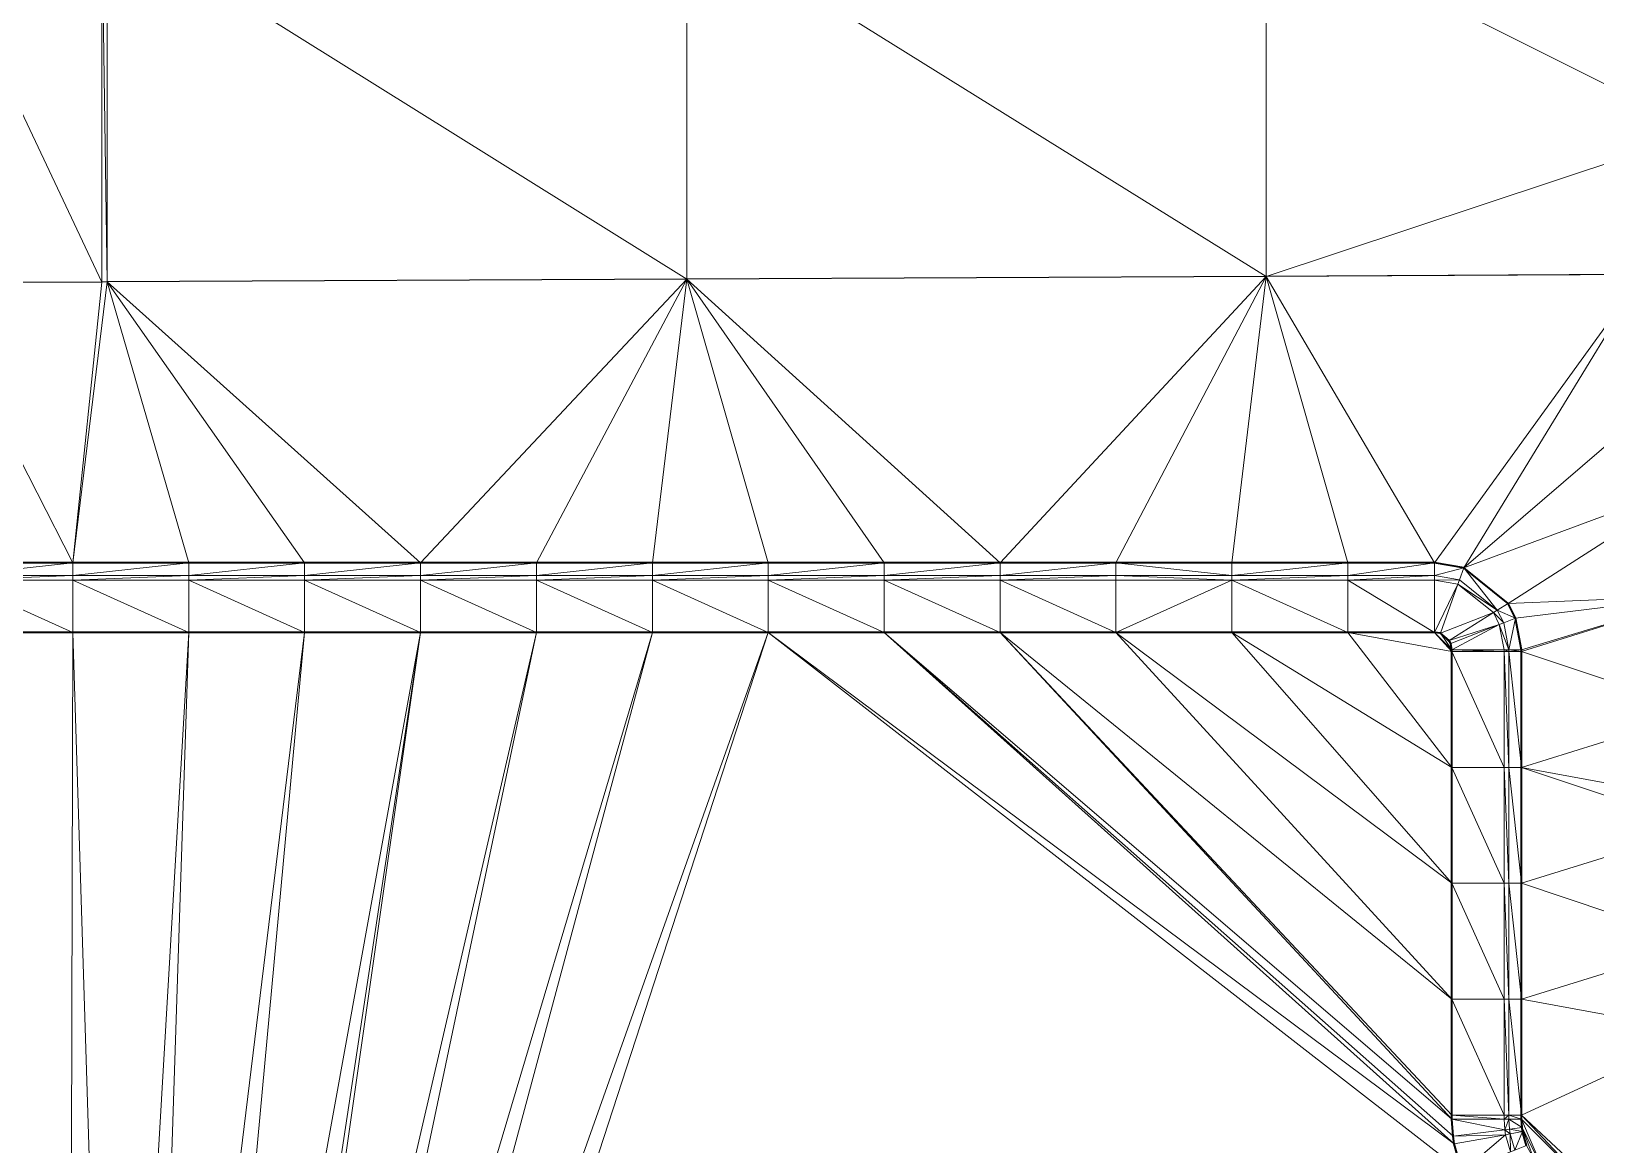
# Model space of a CAD drawing. Header units: metres. Extents: x 246428 to 246884, y 7418966 to 7419490.
# Drawn here: x 246703.22 to 246716.72, y 7419426.48 to 7419436.09 of the extents above; entities that cross this region are included whole.
import ezdxf

# ---------------------------------------------------------------- set-up
doc = ezdxf.new("R2010")
doc.units = ezdxf.units.M
doc.linetypes.add('blank name', pattern=[0])
doc.linetypes.add('HIDDEN', pattern=[9.525, 6.35, -3.175])
doc.layers.add('_12D_UNMAPPED', color=7, linetype='Continuous')
doc.layers.add('BATTER', color=250, linetype='HIDDEN', lineweight=25)
for name, color, linetype, lineweight, true_color in [('KERB_BACK', 7, 'Continuous', 35, 0x5fd2ff), ('KERB_LINE', 7, 'Continuous', 18, 0xb9b9b9), ('KERB_LIP', 7, 'Continuous', 35, 0x5fd2ff), ('KERB_TOP', 7, 'Continuous', 18, 0xb9b9b9)]:
    doc.layers.add(name, color=color, linetype=linetype, lineweight=lineweight, true_color=true_color)

msp = doc.modelspace()

# ---------------------------------------------------------------- linework, layer by layer
at = {"layer": '_12D_UNMAPPED', "color": 3, "linetype": 'blank name', "lineweight": 0}
for points in [[(246702.348, 7419437.071, 33.975), (246703.831, 7419437.075, 33.998), (246703.831, 7419433.927, 34.785)], [(246702.348, 7419437.071, 33.975), (246703.831, 7419433.927, 34.785), (246702.348, 7419433.92, 34.762)], [(246703.831, 7419437.075, 33.998), (246703.831, 7419437.075, 33.998), (246703.831, 7419433.927, 34.785)], [(246703.831, 7419437.075, 33.998), (246703.831, 7419433.927, 34.785), (246703.831, 7419433.927, 34.785)], [(246703.831, 7419437.075, 33.998), (246703.878, 7419433.928, 34.785), (246703.831, 7419433.927, 34.785)], [(246703.831, 7419437.075, 33.998), (246703.878, 7419437.075, 33.999), (246703.878, 7419433.928, 34.785)], [(246703.878, 7419437.075, 33.999), (246708.878, 7419437.087, 34.077), (246708.878, 7419433.952, 34.86)], [(246703.878, 7419437.075, 33.999), (246708.878, 7419433.952, 34.86), (246703.878, 7419433.928, 34.785)], [(246708.878, 7419437.087, 34.077), (246713.878, 7419437.099, 34.155), (246713.878, 7419433.976, 34.935)], [(246708.878, 7419433.952, 34.86), (246708.878, 7419437.087, 34.077), (246713.878, 7419433.976, 34.935)], [(246717.13, 7419437.107, 34.205), (246717.629, 7419435.222, 35.003), (246713.878, 7419437.099, 34.155)], [(246713.878, 7419437.099, 34.155), (246717.629, 7419435.222, 35.003), (246713.878, 7419433.976, 34.935)], [(246717.629, 7419435.222, 35.003), (246717.13, 7419433.992, 34.984), (246713.878, 7419433.976, 34.935)], [(246711.581, 7419431.505, 34.848), (246708.878, 7419433.952, 34.86), (246713.878, 7419433.976, 34.935)], [(246712.581, 7419431.505, 34.866), (246711.581, 7419431.505, 34.848), (246713.878, 7419433.976, 34.935)], [(246713.581, 7419431.505, 34.884), (246712.581, 7419431.505, 34.866), (246713.878, 7419433.976, 34.935)], [(246714.581, 7419431.505, 34.902), (246713.581, 7419431.505, 34.884), (246713.878, 7419433.976, 34.935)], [(246717.13, 7419433.992, 34.984), (246715.329, 7419431.505, 34.916), (246713.878, 7419433.976, 34.935)], [(246715.329, 7419431.505, 34.916), (246714.581, 7419431.505, 34.902), (246713.878, 7419433.976, 34.935)], [(246715.581, 7419431.462, 34.917), (246715.329, 7419431.505, 34.916), (246717.13, 7419433.992, 34.984)], [(246717.629, 7419433.222, 35.006), (246715.581, 7419431.462, 34.917), (246717.13, 7419433.992, 34.984)], [(246703.831, 7419433.927, 34.785), (246703.581, 7419431.505, 34.702), (246702.348, 7419433.92, 34.762)], [(246703.581, 7419431.505, 34.702), (246702.581, 7419431.505, 34.683), (246702.348, 7419433.92, 34.762)], [(246704.581, 7419431.505, 34.72), (246703.581, 7419431.505, 34.702), (246703.878, 7419433.928, 34.785)], [(246703.878, 7419433.928, 34.785), (246703.581, 7419431.505, 34.702), (246703.831, 7419433.927, 34.785)], [(246703.831, 7419433.927, 34.785), (246703.581, 7419431.505, 34.702), (246703.831, 7419433.927, 34.785)], [(246708.878, 7419433.952, 34.86), (246706.581, 7419431.505, 34.756), (246703.878, 7419433.928, 34.785)], [(246706.581, 7419431.505, 34.756), (246705.581, 7419431.505, 34.738), (246703.878, 7419433.928, 34.785)], [(246705.581, 7419431.505, 34.738), (246704.581, 7419431.505, 34.72), (246703.878, 7419433.928, 34.785)], [(246707.581, 7419431.505, 34.775), (246706.581, 7419431.505, 34.756), (246708.878, 7419433.952, 34.86)], [(246708.581, 7419431.505, 34.793), (246707.581, 7419431.505, 34.775), (246708.878, 7419433.952, 34.86)], [(246709.581, 7419431.505, 34.811), (246708.581, 7419431.505, 34.793), (246708.878, 7419433.952, 34.86)], [(246711.581, 7419431.505, 34.848), (246710.581, 7419431.505, 34.829), (246708.878, 7419433.952, 34.86)], [(246710.581, 7419431.505, 34.829), (246709.581, 7419431.505, 34.811), (246708.878, 7419433.952, 34.86)], [(246715.581, 7419431.462, 34.917), (246717.629, 7419433.222, 35.006), (246717.629, 7419432.222, 35.008)], [(246715.964, 7419431.155, 34.919), (246715.581, 7419431.462, 34.917), (246717.629, 7419432.222, 35.008)], [(246715.964, 7419431.155, 34.919), (246717.629, 7419432.222, 35.008), (246717.629, 7419431.222, 35.01)], [(246703.581, 7419431.395, 34.702), (246702.581, 7419431.395, 34.683), (246703.581, 7419431.505, 34.702)], [(246703.581, 7419431.505, 34.702), (246702.581, 7419431.395, 34.683), (246702.581, 7419431.505, 34.683)], [(246704.581, 7419431.395, 34.72), (246703.581, 7419431.395, 34.702), (246704.581, 7419431.505, 34.72)], [(246704.581, 7419431.505, 34.72), (246703.581, 7419431.395, 34.702), (246703.581, 7419431.505, 34.702)], [(246705.581, 7419431.395, 34.738), (246704.581, 7419431.395, 34.72), (246705.581, 7419431.505, 34.738)], [(246705.581, 7419431.505, 34.738), (246704.581, 7419431.395, 34.72), (246704.581, 7419431.505, 34.72)], [(246706.581, 7419431.395, 34.756), (246705.581, 7419431.395, 34.738), (246706.581, 7419431.505, 34.756)], [(246706.581, 7419431.505, 34.756), (246705.581, 7419431.395, 34.738), (246705.581, 7419431.505, 34.738)], [(246707.581, 7419431.395, 34.775), (246706.581, 7419431.395, 34.756), (246707.581, 7419431.505, 34.775)], [(246707.581, 7419431.505, 34.775), (246706.581, 7419431.395, 34.756), (246706.581, 7419431.505, 34.756)], [(246708.581, 7419431.505, 34.793), (246707.581, 7419431.395, 34.775), (246707.581, 7419431.505, 34.775)], [(246708.581, 7419431.395, 34.793), (246707.581, 7419431.395, 34.775), (246708.581, 7419431.505, 34.793)], [(246709.581, 7419431.395, 34.811), (246708.581, 7419431.395, 34.793), (246709.581, 7419431.505, 34.811)], [(246709.581, 7419431.505, 34.811), (246708.581, 7419431.395, 34.793), (246708.581, 7419431.505, 34.793)], [(246710.581, 7419431.395, 34.829), (246709.581, 7419431.395, 34.811), (246710.581, 7419431.505, 34.829)], [(246710.581, 7419431.505, 34.829), (246709.581, 7419431.395, 34.811), (246709.581, 7419431.505, 34.811)], [(246711.581, 7419431.395, 34.848), (246710.581, 7419431.395, 34.829), (246711.581, 7419431.505, 34.848)], [(246711.581, 7419431.505, 34.848), (246710.581, 7419431.395, 34.829), (246710.581, 7419431.505, 34.829)], [(246712.581, 7419431.395, 34.866), (246711.581, 7419431.395, 34.848), (246712.581, 7419431.505, 34.866)], [(246712.581, 7419431.505, 34.866), (246711.581, 7419431.395, 34.848), (246711.581, 7419431.505, 34.848)], [(246712.581, 7419431.395, 34.866), (246712.581, 7419431.505, 34.866), (246713.581, 7419431.395, 34.884)], [(246713.581, 7419431.395, 34.884), (246712.581, 7419431.505, 34.866), (246713.581, 7419431.505, 34.884)], [(246714.581, 7419431.395, 34.902), (246713.581, 7419431.395, 34.884), (246714.581, 7419431.505, 34.902)], [(246714.581, 7419431.505, 34.902), (246713.581, 7419431.395, 34.884), (246713.581, 7419431.505, 34.884)], [(246715.329, 7419431.395, 34.916), (246714.581, 7419431.395, 34.902), (246715.329, 7419431.505, 34.916)], [(246715.329, 7419431.505, 34.916), (246714.581, 7419431.395, 34.902), (246714.581, 7419431.505, 34.902)], [(246715.581, 7419431.462, 34.917), (246715.329, 7419431.395, 34.916), (246715.329, 7419431.505, 34.916)], [(246715.544, 7419431.358, 34.917), (246715.329, 7419431.395, 34.916), (246715.581, 7419431.462, 34.917)], [(246715.871, 7419431.097, 34.919), (246715.544, 7419431.358, 34.917), (246715.581, 7419431.462, 34.917)], [(246715.964, 7419431.155, 34.919), (246715.871, 7419431.097, 34.919), (246715.581, 7419431.462, 34.917)], [(246703.581, 7419431.355, 34.552), (246702.581, 7419431.355, 34.533), (246703.581, 7419431.395, 34.702)], [(246703.581, 7419431.395, 34.702), (246702.581, 7419431.355, 34.533), (246702.581, 7419431.395, 34.683)], [(246703.581, 7419431.355, 34.552), (246703.581, 7419430.905, 34.577), (246702.581, 7419431.355, 34.533)], [(246703.581, 7419430.905, 34.577), (246702.581, 7419430.905, 34.558), (246702.581, 7419431.355, 34.533)], [(246704.581, 7419431.355, 34.57), (246703.581, 7419431.355, 34.552), (246704.581, 7419431.395, 34.72)], [(246704.581, 7419431.395, 34.72), (246703.581, 7419431.355, 34.552), (246703.581, 7419431.395, 34.702)], [(246704.581, 7419431.355, 34.57), (246704.581, 7419430.905, 34.595), (246703.581, 7419431.355, 34.552)], [(246704.581, 7419430.905, 34.595), (246703.581, 7419430.905, 34.577), (246703.581, 7419431.355, 34.552)], [(246705.581, 7419431.355, 34.588), (246704.581, 7419431.355, 34.57), (246705.581, 7419431.395, 34.738)], [(246705.581, 7419431.395, 34.738), (246704.581, 7419431.355, 34.57), (246704.581, 7419431.395, 34.72)], [(246705.581, 7419431.355, 34.588), (246705.581, 7419430.905, 34.613), (246704.581, 7419431.355, 34.57)], [(246705.581, 7419430.905, 34.613), (246704.581, 7419430.905, 34.595), (246704.581, 7419431.355, 34.57)], [(246706.581, 7419431.355, 34.606), (246705.581, 7419431.355, 34.588), (246706.581, 7419431.395, 34.756)], [(246706.581, 7419431.395, 34.756), (246705.581, 7419431.355, 34.588), (246705.581, 7419431.395, 34.738)], [(246706.581, 7419431.355, 34.606), (246706.581, 7419430.905, 34.631), (246705.581, 7419431.355, 34.588)], [(246706.581, 7419430.905, 34.631), (246705.581, 7419430.905, 34.613), (246705.581, 7419431.355, 34.588)], [(246707.581, 7419431.355, 34.625), (246706.581, 7419431.355, 34.606), (246707.581, 7419431.395, 34.775)], [(246707.581, 7419431.395, 34.775), (246706.581, 7419431.355, 34.606), (246706.581, 7419431.395, 34.756)], [(246707.581, 7419430.905, 34.65), (246706.581, 7419430.905, 34.631), (246706.581, 7419431.355, 34.606)], [(246707.581, 7419431.355, 34.625), (246707.581, 7419430.905, 34.65), (246706.581, 7419431.355, 34.606)], [(246708.581, 7419431.355, 34.643), (246707.581, 7419431.355, 34.625), (246708.581, 7419431.395, 34.793)], [(246708.581, 7419431.395, 34.793), (246707.581, 7419431.355, 34.625), (246707.581, 7419431.395, 34.775)], [(246708.581, 7419430.905, 34.668), (246707.581, 7419430.905, 34.65), (246707.581, 7419431.355, 34.625)], [(246708.581, 7419431.355, 34.643), (246708.581, 7419430.905, 34.668), (246707.581, 7419431.355, 34.625)], [(246709.581, 7419431.355, 34.661), (246708.581, 7419431.355, 34.643), (246709.581, 7419431.395, 34.811)], [(246709.581, 7419431.395, 34.811), (246708.581, 7419431.355, 34.643), (246708.581, 7419431.395, 34.793)], [(246709.581, 7419430.905, 34.686), (246708.581, 7419430.905, 34.668), (246708.581, 7419431.355, 34.643)], [(246709.581, 7419431.355, 34.661), (246709.581, 7419430.905, 34.686), (246708.581, 7419431.355, 34.643)], [(246710.581, 7419431.355, 34.679), (246709.581, 7419431.355, 34.661), (246710.581, 7419431.395, 34.829)], [(246710.581, 7419431.395, 34.829), (246709.581, 7419431.355, 34.661), (246709.581, 7419431.395, 34.811)], [(246710.581, 7419431.355, 34.679), (246710.581, 7419430.905, 34.704), (246709.581, 7419431.355, 34.661)], [(246710.581, 7419430.905, 34.704), (246709.581, 7419430.905, 34.686), (246709.581, 7419431.355, 34.661)], [(246711.581, 7419431.355, 34.698), (246710.581, 7419431.355, 34.679), (246711.581, 7419431.395, 34.848)], [(246711.581, 7419431.395, 34.848), (246710.581, 7419431.355, 34.679), (246710.581, 7419431.395, 34.829)], [(246711.581, 7419430.905, 34.723), (246710.581, 7419430.905, 34.704), (246710.581, 7419431.355, 34.679)], [(246711.581, 7419431.355, 34.698), (246711.581, 7419430.905, 34.723), (246710.581, 7419431.355, 34.679)], [(246712.581, 7419431.355, 34.716), (246711.581, 7419431.355, 34.698), (246712.581, 7419431.395, 34.866)], [(246712.581, 7419431.395, 34.866), (246711.581, 7419431.355, 34.698), (246711.581, 7419431.395, 34.848)], [(246712.581, 7419431.355, 34.716), (246712.581, 7419430.905, 34.741), (246711.581, 7419431.355, 34.698)], [(246712.581, 7419430.905, 34.741), (246711.581, 7419430.905, 34.723), (246711.581, 7419431.355, 34.698)], [(246713.581, 7419431.355, 34.734), (246712.581, 7419431.395, 34.866), (246713.581, 7419431.395, 34.884)], [(246712.581, 7419431.355, 34.716), (246712.581, 7419431.395, 34.866), (246713.581, 7419431.355, 34.734)], [(246713.581, 7419430.905, 34.759), (246712.581, 7419430.905, 34.741), (246713.581, 7419431.355, 34.734)], [(246712.581, 7419430.905, 34.741), (246712.581, 7419431.355, 34.716), (246713.581, 7419431.355, 34.734)], [(246714.581, 7419431.355, 34.752), (246713.581, 7419431.355, 34.734), (246714.581, 7419431.395, 34.902)], [(246714.581, 7419431.395, 34.902), (246713.581, 7419431.355, 34.734), (246713.581, 7419431.395, 34.884)], [(246714.581, 7419431.355, 34.752), (246714.581, 7419430.905, 34.777), (246713.581, 7419431.355, 34.734)], [(246714.581, 7419430.905, 34.777), (246713.581, 7419430.905, 34.759), (246713.581, 7419431.355, 34.734)], [(246715.329, 7419431.355, 34.766), (246714.581, 7419431.355, 34.752), (246715.329, 7419431.395, 34.916)], [(246715.329, 7419431.395, 34.916), (246714.581, 7419431.355, 34.752), (246714.581, 7419431.395, 34.902)], [(246715.329, 7419431.355, 34.766), (246715.329, 7419430.905, 34.791), (246714.581, 7419431.355, 34.752)], [(246715.329, 7419430.905, 34.791), (246714.581, 7419430.905, 34.777), (246714.581, 7419431.355, 34.752)], [(246715.544, 7419431.358, 34.917), (246715.329, 7419431.355, 34.766), (246715.329, 7419431.395, 34.916)], [(246715.53, 7419431.321, 34.767), (246715.329, 7419431.355, 34.766), (246715.544, 7419431.358, 34.917)], [(246715.53, 7419431.321, 34.767), (246715.329, 7419430.905, 34.791), (246715.329, 7419431.355, 34.766)], [(246715.38, 7419430.897, 34.792), (246715.329, 7419430.905, 34.791), (246715.53, 7419431.321, 34.767)], [(246715.837, 7419431.075, 34.769), (246715.38, 7419430.897, 34.792), (246715.53, 7419431.321, 34.767)], [(246715.871, 7419431.097, 34.919), (246715.53, 7419431.321, 34.767), (246715.544, 7419431.358, 34.917)], [(246715.837, 7419431.075, 34.769), (246715.53, 7419431.321, 34.767), (246715.871, 7419431.097, 34.919)], [(246716.028, 7419431.028, 34.919), (246715.871, 7419431.097, 34.919), (246715.964, 7419431.155, 34.919)], [(246716.028, 7419431.028, 34.919), (246715.964, 7419431.155, 34.919), (246717.629, 7419431.222, 35.01)], [(246716.079, 7419430.755, 34.92), (246716.028, 7419431.028, 34.919), (246717.629, 7419431.222, 35.01)], [(246716.079, 7419430.74, 34.92), (246716.079, 7419430.755, 34.92), (246717.629, 7419431.222, 35.01)], [(246716.079, 7419430.74, 34.92), (246717.629, 7419431.222, 35.01), (246717.629, 7419430.222, 35.012)], [(246715.456, 7419430.835, 34.794), (246715.38, 7419430.897, 34.792), (246715.837, 7419431.075, 34.769)], [(246715.888, 7419430.973, 34.769), (246715.456, 7419430.835, 34.794), (246715.837, 7419431.075, 34.769)], [(246715.926, 7419430.988, 34.919), (246715.837, 7419431.075, 34.769), (246715.871, 7419431.097, 34.919)], [(246715.888, 7419430.973, 34.769), (246715.837, 7419431.075, 34.769), (246715.926, 7419430.988, 34.919)], [(246715.926, 7419430.988, 34.919), (246715.871, 7419431.097, 34.919), (246716.028, 7419431.028, 34.919)], [(246715.97, 7419430.755, 34.92), (246715.926, 7419430.988, 34.919), (246716.028, 7419431.028, 34.919)], [(246716.079, 7419430.755, 34.92), (246715.97, 7419430.755, 34.92), (246716.028, 7419431.028, 34.919)], [(246703.552, 7419419.755, 34.688), (246702.552, 7419419.755, 34.669), (246702.581, 7419430.905, 34.558)], [(246703.581, 7419430.905, 34.577), (246703.552, 7419419.755, 34.688), (246702.581, 7419430.905, 34.558)], [(246703.929, 7419419.755, 34.694), (246703.552, 7419419.755, 34.688), (246703.581, 7419430.905, 34.577)], [(246704.581, 7419430.905, 34.595), (246703.929, 7419419.755, 34.694), (246703.581, 7419430.905, 34.577)], [(246704.218, 7419419.742, 34.7), (246703.929, 7419419.755, 34.694), (246704.581, 7419430.905, 34.595)], [(246705.581, 7419430.905, 34.613), (246704.218, 7419419.742, 34.7), (246704.581, 7419430.905, 34.595)], [(246704.548, 7419419.693, 34.707), (246704.218, 7419419.742, 34.7), (246705.581, 7419430.905, 34.613)], [(246704.87, 7419419.609, 34.713), (246704.548, 7419419.693, 34.707), (246706.581, 7419430.905, 34.631)], [(246706.581, 7419430.905, 34.631), (246704.548, 7419419.693, 34.707), (246705.581, 7419430.905, 34.613)], [(246704.961, 7419419.579, 34.715), (246704.87, 7419419.609, 34.713), (246706.581, 7419430.905, 34.631)], [(246705.182, 7419419.491, 34.72), (246704.961, 7419419.579, 34.715), (246707.581, 7419430.905, 34.65)], [(246707.581, 7419430.905, 34.65), (246704.961, 7419419.579, 34.715), (246706.581, 7419430.905, 34.631)], [(246708.581, 7419430.905, 34.668), (246705.182, 7419419.491, 34.72), (246707.581, 7419430.905, 34.65)], [(246705.479, 7419419.34, 34.727), (246705.182, 7419419.491, 34.72), (246708.581, 7419430.905, 34.668)], [(246705.758, 7419419.158, 34.734), (246705.479, 7419419.34, 34.727), (246709.581, 7419430.905, 34.686)], [(246709.581, 7419430.905, 34.686), (246705.479, 7419419.34, 34.727), (246708.581, 7419430.905, 34.668)], [(246705.758, 7419419.158, 34.734), (246709.581, 7419430.905, 34.686), (246715.569, 7419426.251, 34.843)], [(246709.581, 7419430.905, 34.686), (246710.581, 7419430.905, 34.704), (246715.499, 7419426.491, 34.839)], [(246715.569, 7419426.251, 34.843), (246709.581, 7419430.905, 34.686), (246715.499, 7419426.491, 34.839)], [(246715.489, 7419426.558, 34.837), (246710.581, 7419430.905, 34.704), (246715.479, 7419426.705, 34.836)], [(246710.581, 7419430.905, 34.704), (246711.581, 7419430.905, 34.723), (246715.479, 7419426.705, 34.836)], [(246715.499, 7419426.491, 34.839), (246710.581, 7419430.905, 34.704), (246715.489, 7419426.558, 34.837)], [(246711.581, 7419430.905, 34.723), (246712.581, 7419430.905, 34.741), (246715.479, 7419427.74, 34.825)], [(246715.479, 7419426.705, 34.836), (246711.581, 7419430.905, 34.723), (246715.479, 7419426.74, 34.835)], [(246715.479, 7419426.74, 34.835), (246711.581, 7419430.905, 34.723), (246715.479, 7419427.74, 34.825)], [(246715.479, 7419427.74, 34.825), (246712.581, 7419430.905, 34.741), (246715.479, 7419428.74, 34.815)], [(246715.479, 7419428.74, 34.815), (246712.581, 7419430.905, 34.741), (246713.581, 7419430.905, 34.759)], [(246714.581, 7419430.905, 34.777), (246715.479, 7419429.74, 34.805), (246713.581, 7419430.905, 34.759)], [(246715.479, 7419429.74, 34.805), (246715.479, 7419428.74, 34.815), (246713.581, 7419430.905, 34.759)], [(246715.329, 7419430.905, 34.791), (246715.479, 7419430.74, 34.795), (246714.581, 7419430.905, 34.777)], [(246715.479, 7419430.74, 34.795), (246715.479, 7419429.74, 34.805), (246714.581, 7419430.905, 34.777)], [(246715.479, 7419430.755, 34.795), (246715.479, 7419430.74, 34.795), (246715.329, 7419430.905, 34.791)], [(246715.38, 7419430.897, 34.792), (246715.479, 7419430.755, 34.795), (246715.329, 7419430.905, 34.791)], [(246715.456, 7419430.835, 34.794), (246715.469, 7419430.81, 34.794), (246715.38, 7419430.897, 34.792)], [(246715.469, 7419430.81, 34.794), (246715.479, 7419430.755, 34.795), (246715.38, 7419430.897, 34.792)], [(246715.469, 7419430.81, 34.794), (246715.456, 7419430.835, 34.794), (246715.888, 7419430.973, 34.769)], [(246715.479, 7419430.755, 34.795), (246715.469, 7419430.81, 34.794), (246715.888, 7419430.973, 34.769)], [(246715.929, 7419430.755, 34.77), (246715.479, 7419430.755, 34.795), (246715.888, 7419430.973, 34.769)], [(246715.97, 7419430.755, 34.92), (246715.888, 7419430.973, 34.769), (246715.926, 7419430.988, 34.919)], [(246715.929, 7419430.755, 34.77), (246715.888, 7419430.973, 34.769), (246715.97, 7419430.755, 34.92)], [(246715.929, 7419430.74, 34.77), (246715.479, 7419430.755, 34.795), (246715.929, 7419430.755, 34.77)], [(246715.479, 7419430.74, 34.795), (246715.479, 7419430.755, 34.795), (246715.929, 7419430.74, 34.77)], [(246715.929, 7419429.74, 34.78), (246715.479, 7419430.74, 34.795), (246715.929, 7419430.74, 34.77)], [(246715.479, 7419429.74, 34.805), (246715.479, 7419430.74, 34.795), (246715.929, 7419429.74, 34.78)], [(246715.929, 7419430.74, 34.77), (246715.929, 7419430.755, 34.77), (246715.97, 7419430.74, 34.92)], [(246715.97, 7419430.74, 34.92), (246715.929, 7419430.755, 34.77), (246715.97, 7419430.755, 34.92)], [(246715.929, 7419429.74, 34.78), (246715.929, 7419430.74, 34.77), (246715.97, 7419429.74, 34.93)], [(246715.97, 7419429.74, 34.93), (246715.929, 7419430.74, 34.77), (246715.97, 7419430.74, 34.92)], [(246716.079, 7419430.74, 34.92), (246715.97, 7419430.755, 34.92), (246716.079, 7419430.755, 34.92)], [(246715.97, 7419430.74, 34.92), (246715.97, 7419430.755, 34.92), (246716.079, 7419430.74, 34.92)], [(246715.97, 7419429.74, 34.93), (246715.97, 7419430.74, 34.92), (246716.079, 7419429.74, 34.93)], [(246716.079, 7419429.74, 34.93), (246715.97, 7419430.74, 34.92), (246716.079, 7419430.74, 34.92)], [(246716.079, 7419429.74, 34.93), (246716.079, 7419430.74, 34.92), (246717.629, 7419430.222, 35.012)], [(246716.079, 7419429.74, 34.93), (246717.629, 7419430.222, 35.012), (246717.629, 7419429.455, 35.014)], [(246715.479, 7419428.74, 34.815), (246715.479, 7419429.74, 34.805), (246715.929, 7419428.74, 34.79)], [(246715.929, 7419428.74, 34.79), (246715.479, 7419429.74, 34.805), (246715.929, 7419429.74, 34.78)], [(246715.929, 7419428.74, 34.79), (246715.929, 7419429.74, 34.78), (246715.97, 7419428.74, 34.94)], [(246715.97, 7419428.74, 34.94), (246715.929, 7419429.74, 34.78), (246715.97, 7419429.74, 34.93)], [(246715.97, 7419428.74, 34.94), (246715.97, 7419429.74, 34.93), (246716.079, 7419428.74, 34.94)], [(246716.079, 7419428.74, 34.94), (246715.97, 7419429.74, 34.93), (246716.079, 7419429.74, 34.93)], [(246716.079, 7419429.74, 34.93), (246717.629, 7419429.455, 35.014), (246717.629, 7419429.222, 35.014)], [(246716.079, 7419429.74, 34.93), (246717.629, 7419429.455, 35.014), (246717.629, 7419429.455, 35.014)], [(246716.079, 7419428.74, 34.94), (246716.079, 7419429.74, 34.93), (246717.629, 7419429.222, 35.014)], [(246716.079, 7419428.74, 34.94), (246717.629, 7419429.222, 35.014), (246717.629, 7419428.222, 35.016)], [(246715.479, 7419427.74, 34.825), (246715.479, 7419428.74, 34.815), (246715.929, 7419427.74, 34.8)], [(246715.929, 7419427.74, 34.8), (246715.479, 7419428.74, 34.815), (246715.929, 7419428.74, 34.79)], [(246715.929, 7419427.74, 34.8), (246715.929, 7419428.74, 34.79), (246715.97, 7419427.74, 34.95)], [(246715.97, 7419427.74, 34.95), (246715.929, 7419428.74, 34.79), (246715.97, 7419428.74, 34.94)], [(246715.97, 7419427.74, 34.95), (246715.97, 7419428.74, 34.94), (246716.079, 7419427.74, 34.95)], [(246716.079, 7419427.74, 34.95), (246715.97, 7419428.74, 34.94), (246716.079, 7419428.74, 34.94)], [(246716.079, 7419427.74, 34.95), (246716.079, 7419428.74, 34.94), (246717.629, 7419428.222, 35.016)], [(246716.079, 7419427.74, 34.95), (246717.629, 7419428.222, 35.016), (246717.629, 7419427.455, 35.017)], [(246715.479, 7419426.74, 34.835), (246715.479, 7419427.74, 34.825), (246715.929, 7419426.74, 34.81)], [(246715.929, 7419426.74, 34.81), (246715.479, 7419427.74, 34.825), (246715.929, 7419427.74, 34.8)], [(246715.929, 7419426.74, 34.81), (246715.929, 7419427.74, 34.8), (246715.97, 7419426.74, 34.96)], [(246715.97, 7419426.74, 34.96), (246715.929, 7419427.74, 34.8), (246715.97, 7419427.74, 34.95)], [(246715.97, 7419426.74, 34.96), (246715.97, 7419427.74, 34.95), (246716.079, 7419426.74, 34.96)], [(246716.079, 7419426.74, 34.96), (246715.97, 7419427.74, 34.95), (246716.079, 7419427.74, 34.95)], [(246716.079, 7419426.74, 34.96), (246716.079, 7419427.74, 34.95), (246717.629, 7419427.455, 35.017)], [(246716.079, 7419427.74, 34.95), (246717.629, 7419427.455, 35.017), (246717.629, 7419427.455, 35.017)], [(246716.76, 7419426.105, 34.996), (246716.079, 7419426.74, 34.96), (246717.629, 7419427.455, 35.017)], [(246715.479, 7419426.705, 34.836), (246715.479, 7419426.74, 34.835), (246715.929, 7419426.705, 34.811)], [(246715.929, 7419426.705, 34.811), (246715.479, 7419426.74, 34.835), (246715.929, 7419426.74, 34.81)], [(246715.935, 7419426.613, 34.812), (246715.479, 7419426.705, 34.836), (246715.929, 7419426.705, 34.811)], [(246715.489, 7419426.558, 34.837), (246715.479, 7419426.705, 34.836), (246715.935, 7419426.613, 34.812)], [(246715.97, 7419426.705, 34.961), (246715.929, 7419426.705, 34.811), (246715.97, 7419426.74, 34.96)], [(246715.929, 7419426.705, 34.811), (246715.929, 7419426.74, 34.81), (246715.97, 7419426.74, 34.96)], [(246715.935, 7419426.613, 34.812), (246715.929, 7419426.705, 34.811), (246715.97, 7419426.705, 34.961)], [(246715.975, 7419426.618, 34.962), (246715.935, 7419426.613, 34.812), (246715.97, 7419426.705, 34.961)], [(246715.97, 7419426.705, 34.961), (246715.97, 7419426.74, 34.96), (246716.079, 7419426.705, 34.961)], [(246716.079, 7419426.705, 34.961), (246715.97, 7419426.74, 34.96), (246716.079, 7419426.74, 34.96)], [(246716.084, 7419426.632, 34.962), (246715.97, 7419426.705, 34.961), (246716.079, 7419426.705, 34.961)], [(246715.975, 7419426.618, 34.962), (246715.97, 7419426.705, 34.961), (246716.084, 7419426.632, 34.962)], [(246716.76, 7419426.105, 34.996), (246716.679, 7419426.105, 34.995), (246716.079, 7419426.74, 34.96)], [(246716.679, 7419426.105, 34.995), (246716.079, 7419426.705, 34.961), (246716.079, 7419426.74, 34.96)], [(246716.263, 7419426.273, 34.976), (246716.084, 7419426.632, 34.962), (246716.079, 7419426.705, 34.961)], [(246716.679, 7419426.105, 34.995), (246716.263, 7419426.273, 34.976), (246716.079, 7419426.705, 34.961)], [(246715.942, 7419426.571, 34.814), (246715.489, 7419426.558, 34.837), (246715.935, 7419426.613, 34.812)], [(246715.499, 7419426.491, 34.839), (246715.489, 7419426.558, 34.837), (246715.942, 7419426.571, 34.814)], [(246715.569, 7419426.251, 34.843), (246715.499, 7419426.491, 34.839), (246715.942, 7419426.571, 34.814)], [(246715.985, 7419426.422, 34.818), (246715.569, 7419426.251, 34.843), (246715.942, 7419426.571, 34.814)], [(246715.981, 7419426.578, 34.964), (246715.935, 7419426.613, 34.812), (246715.975, 7419426.618, 34.962)], [(246715.942, 7419426.571, 34.814), (246715.935, 7419426.613, 34.812), (246715.981, 7419426.578, 34.964)], [(246715.985, 7419426.422, 34.818), (246715.942, 7419426.571, 34.814), (246715.981, 7419426.578, 34.964)], [(246716.089, 7419426.598, 34.964), (246715.975, 7419426.618, 34.962), (246716.084, 7419426.632, 34.962)], [(246715.981, 7419426.578, 34.964), (246715.975, 7419426.618, 34.962), (246716.089, 7419426.598, 34.964)], [(246716.022, 7419426.437, 34.968), (246715.981, 7419426.578, 34.964), (246716.089, 7419426.598, 34.964)], [(246716.022, 7419426.437, 34.968), (246715.985, 7419426.422, 34.818), (246715.981, 7419426.578, 34.964)], [(246716.124, 7419426.478, 34.968), (246716.022, 7419426.437, 34.968), (246716.089, 7419426.598, 34.964)], [(246716.263, 7419426.273, 34.976), (246716.183, 7419426.368, 34.972), (246716.084, 7419426.632, 34.962)], [(246716.183, 7419426.368, 34.972), (246716.124, 7419426.478, 34.968), (246716.084, 7419426.632, 34.962)], [(246716.124, 7419426.478, 34.968), (246716.089, 7419426.598, 34.964), (246716.084, 7419426.632, 34.962)]]:
    msp.add_3dface(points, dxfattribs=at)
at = {"layer": 'BATTER'}
msp.add_polyline3d([(246717.13, 7419433.992, 34.984), (246713.878, 7419433.976, 34.935), (246708.878, 7419433.952, 34.86), (246703.878, 7419433.928, 34.785), (246703.831, 7419433.927, 34.785), (246703.831, 7419433.927, 34.785), (246702.348, 7419433.92, 34.762)], dxfattribs=at)
at = {"layer": 'KERB_BACK'}
msp.add_polyline3d([(246716.124, 7419426.478, 34.968), (246716.089, 7419426.598, 34.964), (246716.084, 7419426.632, 34.962), (246716.079, 7419426.705, 34.961), (246716.079, 7419426.74, 34.96), (246716.079, 7419427.74, 34.95), (246716.079, 7419428.74, 34.94), (246716.079, 7419429.74, 34.93), (246716.079, 7419430.74, 34.92), (246716.079, 7419430.755, 34.92), (246716.028, 7419431.028, 34.919), (246715.964, 7419431.155, 34.919), (246715.581, 7419431.462, 34.917), (246715.329, 7419431.505, 34.916), (246714.581, 7419431.505, 34.902), (246713.581, 7419431.505, 34.884), (246712.581, 7419431.505, 34.866), (246711.581, 7419431.505, 34.848), (246710.581, 7419431.505, 34.829), (246709.581, 7419431.505, 34.811), (246708.581, 7419431.505, 34.793), (246707.581, 7419431.505, 34.775), (246706.581, 7419431.505, 34.756), (246705.581, 7419431.505, 34.738), (246704.581, 7419431.505, 34.72), (246703.581, 7419431.505, 34.702), (246702.581, 7419431.505, 34.683)], dxfattribs=at)
at = {"layer": 'KERB_LINE'}
msp.add_polyline3d([(246715.985, 7419426.422, 34.818), (246715.942, 7419426.571, 34.814), (246715.935, 7419426.613, 34.812), (246715.929, 7419426.705, 34.811), (246715.929, 7419426.74, 34.81), (246715.929, 7419427.74, 34.8), (246715.929, 7419428.74, 34.79), (246715.929, 7419429.74, 34.78), (246715.929, 7419430.74, 34.77), (246715.929, 7419430.755, 34.77), (246715.888, 7419430.973, 34.769), (246715.837, 7419431.075, 34.769), (246715.53, 7419431.321, 34.767), (246715.329, 7419431.355, 34.766), (246714.581, 7419431.355, 34.752), (246713.581, 7419431.355, 34.734), (246712.581, 7419431.355, 34.716), (246711.581, 7419431.355, 34.698), (246710.581, 7419431.355, 34.679), (246709.581, 7419431.355, 34.661), (246708.581, 7419431.355, 34.643), (246707.581, 7419431.355, 34.625), (246706.581, 7419431.355, 34.606), (246705.581, 7419431.355, 34.588), (246704.581, 7419431.355, 34.57), (246703.581, 7419431.355, 34.552), (246702.581, 7419431.355, 34.533)], dxfattribs=at)
at = {"layer": 'KERB_LIP'}
msp.add_polyline3d([(246715.569, 7419426.251, 34.843), (246715.499, 7419426.491, 34.839), (246715.489, 7419426.558, 34.837), (246715.479, 7419426.705, 34.836), (246715.479, 7419426.74, 34.835), (246715.479, 7419427.74, 34.825), (246715.479, 7419428.74, 34.815), (246715.479, 7419429.74, 34.805), (246715.479, 7419430.74, 34.795), (246715.479, 7419430.755, 34.795), (246715.469, 7419430.81, 34.794), (246715.456, 7419430.835, 34.794), (246715.38, 7419430.897, 34.792), (246715.329, 7419430.905, 34.791), (246714.581, 7419430.905, 34.777), (246713.581, 7419430.905, 34.759), (246712.581, 7419430.905, 34.741), (246711.581, 7419430.905, 34.723), (246710.581, 7419430.905, 34.704), (246709.581, 7419430.905, 34.686), (246708.581, 7419430.905, 34.668), (246707.581, 7419430.905, 34.65), (246706.581, 7419430.905, 34.631), (246705.581, 7419430.905, 34.613), (246704.581, 7419430.905, 34.595), (246703.581, 7419430.905, 34.577), (246702.581, 7419430.905, 34.558)], dxfattribs=at)
at = {"layer": 'KERB_TOP'}
msp.add_polyline3d([(246716.022, 7419426.437, 34.968), (246715.981, 7419426.578, 34.964), (246715.975, 7419426.618, 34.962), (246715.97, 7419426.705, 34.961), (246715.97, 7419426.74, 34.96), (246715.97, 7419427.74, 34.95), (246715.97, 7419428.74, 34.94), (246715.97, 7419429.74, 34.93), (246715.97, 7419430.74, 34.92), (246715.97, 7419430.755, 34.92), (246715.926, 7419430.988, 34.919), (246715.871, 7419431.097, 34.919), (246715.544, 7419431.358, 34.917), (246715.329, 7419431.395, 34.916), (246714.581, 7419431.395, 34.902), (246713.581, 7419431.395, 34.884), (246712.581, 7419431.395, 34.866), (246711.581, 7419431.395, 34.848), (246710.581, 7419431.395, 34.829), (246709.581, 7419431.395, 34.811), (246708.581, 7419431.395, 34.793), (246707.581, 7419431.395, 34.775), (246706.581, 7419431.395, 34.756), (246705.581, 7419431.395, 34.738), (246704.581, 7419431.395, 34.72), (246703.581, 7419431.395, 34.702), (246702.581, 7419431.395, 34.683)], dxfattribs=at)

doc.saveas('drawing.dxf')
